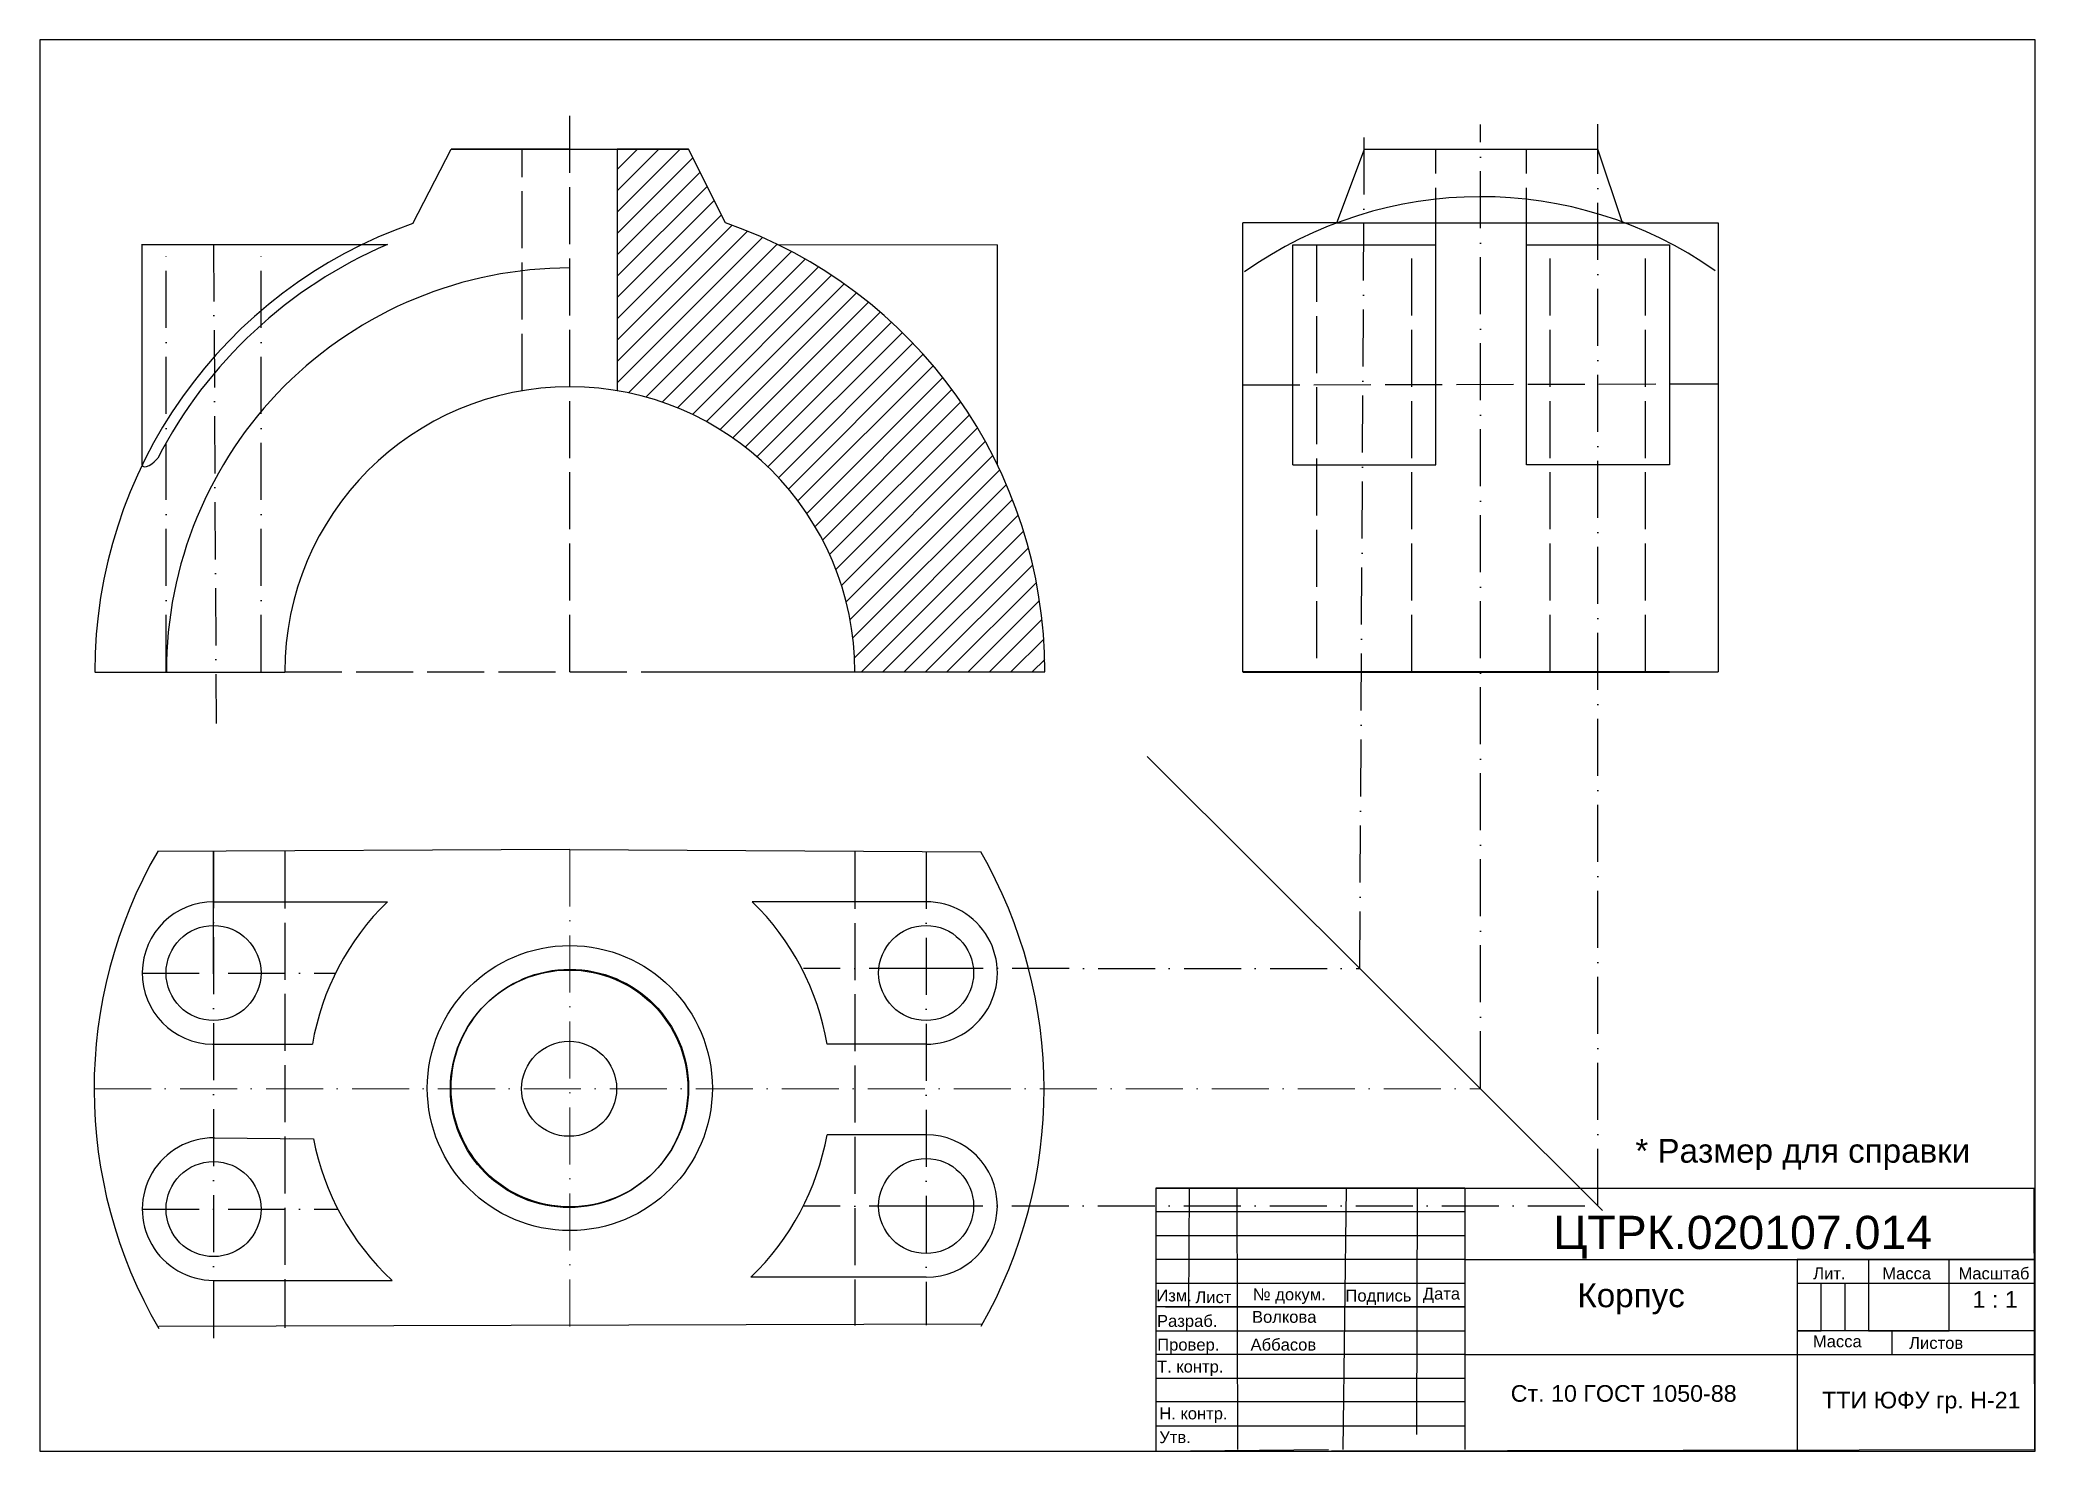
# Model space of a CAD drawing. Header units: millimetres. Extents: x -1 to 1935, y 0 to 3538.
# Drawn here: x 1514.7 to 1934.7, y 3240.8 to 3537.8 of the extents above; entities outside this region: 4.
import ezdxf

# ---------------------------------------------------------------- set-up
doc = ezdxf.new("R2010")
doc.units = ezdxf.units.MM
doc.linetypes.add('ACAD_ISO02W100', pattern=[15, 12, -3])
doc.linetypes.add('ACAD_ISO10W100', pattern=[18, 12, -3, 0, -3])
doc.layers.add('Контур', color=7, linetype='Continuous', lineweight=30)
doc.layers.add('Оси', color=7, linetype='ACAD_ISO10W100', lineweight=20)
doc.layers.add('Рамка', color=7, linetype='Continuous')
doc.layers.add('Текст', color=7, linetype='Continuous')
doc.styles.get("Standard").update_dxf_attribs({"font": 'arial.ttf'})

msp = doc.modelspace()

# ---------------------------------------------------------------- hatches: boundary and pattern name
h = msp.add_hatch()
h.set_pattern_fill('ANSI31', color=256)
h.set_pattern_definition([(45, (1496.212, 3244.8002), (-2.245064, 2.245064), [])])
h.paths.add_polyline_path([(1658.96, 3499.29), (1651.21, 3514.8), (1636.21, 3514.8), (1636.21, 3463.96, -0.365978), (1686.21, 3404.8), (1726.21, 3404.8, 0.319552)])

# ---------------------------------------------------------------- linework, layer by layer
for p, q in [((1934.66, 3537.8), (1514.66, 3537.8)), ((1514.66, 3537.8), (1514.66, 3240.8)), ((1934.66, 3240.8), (1934.66, 3537.8)), ((1593.15, 3499.18), (1601.21, 3514.8)), ((1601.21, 3514.8), (1651.21, 3514.8)), ((1626.21, 3514.8), (1601.21, 3514.8)), ((1626.21, 3514.8), (1651.21, 3514.8)), ((1626.21, 3514.8), (1646.21, 3514.8)), ((1651.21, 3514.8), (1636.21, 3514.8)), ((1636.21, 3514.8), (1636.21, 3463.96)), ((1658.96, 3499.27), (1651.21, 3514.8)), ((1536.21, 3448.39), (1536.21, 3494.79)), ((1536.21, 3494.76), (1587.81, 3494.71)), ((1669.95, 3494.71), (1716.21, 3494.69)), ((1716.21, 3494.69), (1716.21, 3494.69)), ((1716.21, 3448.4), (1716.21, 3494.69)), ((1526.21, 3404.76), (1566.21, 3404.77)), ((1646.75, 3404.8), (1726.21, 3404.8)), ((1747.76, 3386.96), (1843.56, 3291.46)), ((1626.21, 3367.42), (1539.44, 3367.02)), ((1551.21, 3341.42), (1551.21, 3367.01)), ((1626.21, 3367.42), (1712.7, 3366.93)), ((1551.34, 3356.42), (1587.81, 3356.42)), ((1701.21, 3356.42), (1664.62, 3356.42)), ((1551, 3326.42), (1572.02, 3326.42)), ((1701.21, 3326.42), (1680.41, 3326.43)), ((1726.06, 3316.42), (1726.06, 3316.42)), ((1551.27, 3306.73), (1572.22, 3306.55)), ((1567.18, 3306.49), (1567.14, 3306.61)), ((1701.21, 3307.38), (1680.36, 3307.38)), ((1749.6, 3296.16), (1749.59, 3240.8)), ((1756.6, 3296.14), (1749.6, 3296.16)), ((1756.6, 3296.14), (1756.46, 3271.14)), ((1766.6, 3296.14), (1756.6, 3296.14)), ((1789.6, 3296.14), (1766.6, 3296.14)), ((1766.6, 3296.14), (1766.77, 3241.14)), ((1789.6, 3296.14), (1788.9, 3241.14)), ((1804.6, 3296.14), (1789.6, 3296.14)), ((1804.6, 3296.14), (1804.44, 3244.32)), ((1814.6, 3296.14), (1804.6, 3296.14)), ((1551.21, 3276.73), (1566.21, 3276.73)), ((1566.21, 3276.73), (1588.8, 3276.73)), ((1701.21, 3277.38), (1664.31, 3277.38)), ((1712.81, 3267.53), (1539.68, 3267.02)), ((1514.66, 3240.8), (1934.66, 3240.8)), ((-0.56, 297), (419.43, 299.77)), ((419.43, 299.77), (420.64, 2.77)), ((0, 0), (-0.56, 297)), ((420.64, 2.77), (0.65, 0))]:
    msp.add_line(p, q)
at = {"linetype": 'ACAD_ISO02W100'}
for p, q in [((1626.21, 3404.8), (1626.21, 3522.64)), ((1566.21, 3404.8), (1646.75, 3404.8)), ((1566.21, 3367.01), (1566.21, 3266.73)), ((1686.21, 3366.94), (1686.21, 3267.21))]:
    msp.add_line(p, q, dxfattribs=at)
at = {"linetype": 'ACAD_ISO10W100'}
for p, q in [((1792.5, 3342.35), (1793.47, 3520.12)), ((1817.92, 3317.15), (1817.92, 3520.02)), ((1842.59, 3292.43), (1842.59, 3520.05)), ((1541.21, 3404.8), (1541.21, 3494.79)), ((1551.21, 3494.78), (1551.77, 3393.94)), ((1561.21, 3404.8), (1561.21, 3494.78)), ((1551.21, 3367.07), (1551.21, 3262.3)), ((1701.22, 3366.93), (1701.21, 3267.27)), ((1536.21, 3341.42), (1576.91, 3341.42)), ((1701.21, 3342.35), (1675.42, 3342.35)), ((1701.21, 3342.43), (1792.5, 3342.35)), ((1536.21, 3291.73), (1577.38, 3291.73)), ((1701.21, 3292.38), (1675.37, 3292.38)), ((1701.16, 3292.43), (1842.59, 3292.43))]:
    msp.add_line(p, q, dxfattribs=at)
at = {"lineweight": 30}
msp.add_line((1749.59, 3240.8), (1934.6, 3241.14), dxfattribs=at)
for centre, radius in [((1551.21, 3341.42), 10), ((1701.21, 3341.42), 10), ((1626.21, 3317.2), 30), ((1626.06, 3317.05), 25), ((1626.21, 3317.2), 25), ((1626.06, 3317.05), 10), ((1551.21, 3291.73), 10), ((1701.21, 3292.38), 10)]:
    msp.add_circle(centre, radius)
for centre, radius, start, end in [((1626.21, 3404.8), 100, 109.304, 180), ((1626.21, 3404.8), 100, 0, 70.8854), ((1626.46, 3404.67), 98.01, 113.2245, 152.5851), ((1626.21, 3404.8), 60, 0, 180), ((1626.17, 3317.02), 100.1, 150.0337, 210.2341), ((1625.81, 3316.93), 100.25, 330.2111, 29.9171), ((1551.21, 3341.42), 15, 89.5115, 269.1782), ((1626.21, 3317.05), 55, 134.2884, 170.1901), ((1626.21, 3317.05), 55, 9.8256, 45.7116), ((1701.21, 3341.42), 15, 269.9084, 89.9833), ((1551.21, 3291.73), 15, 89.3453, 270), ((1626.21, 3317.05), 55, 191.0029, 227.1374), ((1626.21, 3317.05), 55, 313.843, 349.8847), ((1701.21, 3292.38), 15, 270, 90)]:
    msp.add_arc(centre, radius, start, end)
msp.add_open_spline([(1536.21, 3448.39), (1536.21, 3447.22), (1538.91, 3448.75), (1539.45, 3449.8)], degree=3)
at = {"layer": 'Контур', "linetype": 'ACAD_ISO02W100'}
msp.add_line((1616.21, 3463.94), (1616.21, 3514.8), dxfattribs=at)
at = {"layer": 'Контур', "color": 7, "lineweight": 30}
for p, q in [((1787.64, 3499.27), (1793.47, 3514.8)), ((1793.47, 3514.8), (1842.59, 3514.8)), ((1847.83, 3499.27), (1842.59, 3514.8)), ((1767.85, 3404.8), (1767.85, 3499.27)), ((1787.64, 3499.27), (1767.85, 3499.27)), ((1787.64, 3499.27), (1847.83, 3499.27)), ((1847.83, 3499.27), (1867.97, 3499.27)), ((1867.97, 3499.27), (1867.97, 3404.8)), ((1778.4, 3448.4), (1778.4, 3494.69)), ((1778.4, 3494.69), (1808.49, 3494.69)), ((1808.49, 3448.4), (1808.49, 3494.69)), ((1827.59, 3448.4), (1827.59, 3494.69)), ((1827.59, 3494.69), (1857.68, 3494.69)), ((1857.68, 3494.69), (1857.68, 3448.4)), ((1778.4, 3448.4), (1808.49, 3448.4)), ((1857.68, 3448.4), (1827.59, 3448.4))]:
    msp.add_line(p, q, dxfattribs=at)
at = {"layer": 'Контур', "color": 7, "linetype": 'ACAD_ISO02W100'}
for p, q in [((1808.49, 3494.69), (1808.49, 3514.8)), ((1827.59, 3494.69), (1827.59, 3514.8)), ((1767.85, 3465.18), (1867.97, 3465.44))]:
    msp.add_line(p, q, dxfattribs=at)
at = {"layer": 'Контур', "color": 7, "linetype": 'ACAD_ISO02W100', "lineweight": 25}
for p, q in [((1783.41, 3494.69), (1783.41, 3404.8)), ((1803.47, 3404.8), (1803.47, 3494.69)), ((1832.61, 3404.8), (1832.61, 3494.69)), ((1852.67, 3404.8), (1852.67, 3494.69))]:
    msp.add_line(p, q, dxfattribs=at)
at = {"layer": 'Контур', "lineweight": 40}
msp.add_line((1767.85, 3404.8), (1857.68, 3404.8), dxfattribs=at)
at = {"layer": 'Контур', "color": 7, "linetype": 'ByBlock', "lineweight": 30}
msp.add_line((1767.85, 3404.8), (1867.97, 3404.8), dxfattribs=at)
at = {"layer": 'Контур'}
for p, q in [((1814.6, 3296.14), (1814.6, 3241.14)), ((1749.6, 3276.14), (1814.6, 3276.14)), ((1814.6, 3271.14), (1749.59, 3271.16))]:
    msp.add_line(p, q, dxfattribs=at)
for centre, radius, start, end in [((1817.96, 3418.73), 86.07, 54.9924, 125.3134), ((1626.16, 3404.93), 84.87, 89.9624, 180.1117)]:
    msp.add_arc(centre, radius, start, end, dxfattribs=at)
at = {"layer": 'Оси'}
msp.add_line((1626.21, 3367.42), (1626.21, 3266.99), dxfattribs=at)
at = {"layer": 'Оси', "linetype": 'ACAD_ISO10W100'}
msp.add_line((1526.06, 3317.05), (1817.89, 3317.05), dxfattribs=at)
at = {"layer": 'Рамка', "lineweight": 30}
for p, q in [((1749.6, 3296.16), (1934.6, 3296.14)), ((1814.6, 3281.14), (1934.6, 3281.14)), ((1884.6, 3281.14), (1884.6, 3241.14)), ((1899.6, 3281.14), (1899.6, 3266.14)), ((1916.6, 3266.14), (1916.6, 3281.14)), ((1884.6, 3276.14), (1934.6, 3276.14)), ((1934.6, 3266.14), (1884.6, 3266.14)), ((1904.6, 3261.14), (1904.6, 3266.14)), ((1814.6, 3261.14), (1934.6, 3261.14))]:
    msp.add_line(p, q, dxfattribs=at)
at = {"layer": 'Рамка'}
for p, q in [((1934.6, 3241.14), (1934.45, 3296.14)), ((1814.6, 3291.14), (1749.6, 3291.14)), ((1749.6, 3286.14), (1814.6, 3286.14)), ((1814.6, 3281.14), (1749.6, 3281.14)), ((1899.6, 3281.14), (1884.6, 3281.14)), ((1884.6, 3281.14), (1884.6, 3276.14)), ((1884.6, 3281.14), (1899.6, 3281.14)), ((1916.6, 3281.14), (1899.6, 3281.14)), ((1934.6, 3281.14), (1916.6, 3281.14)), ((1889.6, 3266.14), (1889.6, 3276.14)), ((1889.6, 3276.14), (1894.6, 3276.14)), ((1894.6, 3276.14), (1894.6, 3266.14)), ((1751.6, 3271.14), (1814.6, 3271.14)), ((1749.6, 3266.14), (1814.6, 3266.14)), ((1884.6, 3266.14), (1889.6, 3266.14)), ((1899.6, 3266.14), (1916.6, 3266.14)), ((1934.6, 3261.14), (1934.6, 3266.14)), ((1814.6, 3261.14), (1749.6, 3261.14)), ((1884.6, 3261.14), (1904.6, 3261.14)), ((1749.6, 3256.14), (1814.6, 3256.14)), ((1814.6, 3251.14), (1749.6, 3251.14)), ((1749.6, 3246.14), (1814.6, 3246.14)), ((1749.59, 3240.8), (1785.95, 3241.14))]:
    msp.add_line(p, q, dxfattribs=at)

# ---------------------------------------------------------------- texts
for s, height, p in [('ЦТРК.020107.014', 7, (1833.18, 3283.32)), ('Корпус', 5, (1838.31, 3271.08))]:
    msp.add_text(s, height=height, dxfattribs=at).set_placement(p)
at = {"layer": 'Текст'}
for s, height, p in [('* Размер для справки', 5, (1850.51, 3301.5)), ('Лит.', 2.5, (1887.95, 3276.95)), ('Масса', 2.5, (1902.48, 3276.95)), ('Масштаб', 2.5, (1918.53, 3276.95)), ('Изм.', 2.5, (1749.67, 3272.29)), ('Лист', 2.5, (1757.89, 3271.95)), ('№ докум.', 2.5, (1769.99, 3272.53)), ('Подпись', 2.5, (1789.48, 3272.28)), ('Дата', 2.5, (1805.77, 3272.7)), ('1 : 1', 3.5, (1921.49, 3270.98)), ('Разраб.', 2.5, (1749.81, 3266.95)), ('Волкова', 2.5, (1769.81, 3267.8)), ('Провер.', 2.5, (1749.85, 3261.95)), ('Аббасов', 2.5, (1769.51, 3261.95)), ('Масса', 2.5, (1887.88, 3262.65)), ('Листов', 2.5, (1908.14, 3262.31)), ('Т. контр.', 2.5, (1749.82, 3257.34)), ('Ст. 10 ГОСТ 1050-88', 3.5, (1824.28, 3251.18)), ('ТТИ ЮФУ гр. Н-21', 3.5, (1889.82, 3249.78)), ('Н. контр.', 2.5, (1750.3, 3247.48)), ('Утв.', 2.5, (1750.3, 3242.48))]:
    msp.add_text(s, height=height, dxfattribs=at).set_placement(p)

doc.saveas('drawing.dxf')
